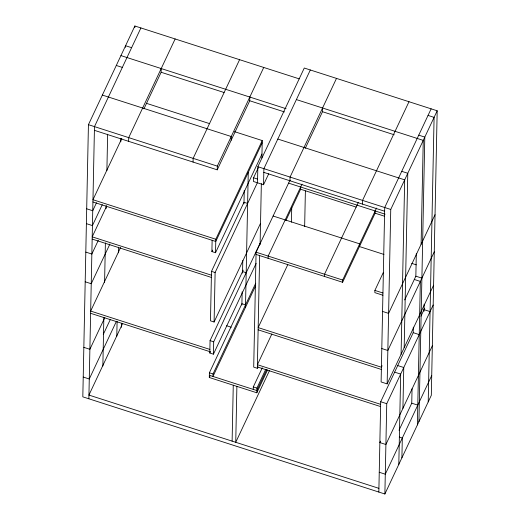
<?xml version="1.0" encoding="UTF-8"?>
<svg xmlns="http://www.w3.org/2000/svg" width="520" height="520" viewBox="0 0 520 520"><rect width="100%" height="100%" fill="white"/><g stroke="black" fill="none" stroke-linecap="round" stroke-linejoin="round"><path stroke-width="0.78" d="M299.221 78.865L134.869 26L88.433 124.677L82.817 396.844L384.878 494L431.314 395.324L437.184 110.786L304.278 68.035L257.842 166.712L257.511 182.793M88.862 398.788L94.478 126.62L140.907 27.944M102.856 366.022L103.857 317.272M104.578 282.464L105.398 242.899M106.099 208.631L106.165 205.472M106.886 170.625L107.64 134.225M116.785 336.414L117.098 321.373M118.508 252.863L118.625 247.195M120.796 141.83L120.867 138.593M125.548 47.352L125.58 45.734L131.619 47.677M121.413 327.34L121.492 323.382M128.635 141.343L128.707 137.631L175.143 38.955M134.836 27.619L134.869 26M143.936 108.817L161.135 72.267L161.213 68.555M193.069 162.065L193.147 158.353L239.583 59.683M267.488 370.13L256.828 392.788L209.3 377.5L209.397 372.801L241.904 303.726L245.525 304.896M256.126 263.439L213.434 354.172L209.807 353.009L210.061 340.632L243.243 270.12M247.618 203.45L243.997 202.28L211.49 271.356L210.47 320.84L214.097 322.01L260.526 223.333M261.957 154.05L215.527 252.727L211.9 251.563L212.134 240.305M255.723 283.231L213.025 373.965L212.972 376.441L255.671 285.708M213.434 354.172L213.688 341.803L260.124 243.126M214.097 322.01L215.118 272.519L257.471 182.514M215.527 252.727L215.806 239.245L262.236 140.569L234.422 131.625M94.4 130.332L217.237 169.839L217.315 166.127L263.744 67.451M231.166 140.238L231.244 136.526L102.362 95.076M232.115 441.129L233.266 385.209M236.893 386.373L235.736 442.293L269.445 370.663M241.878 304.967L242.144 291.85M242.535 273.111L242.794 260.481M243.964 203.905L244.244 190.405M245.479 307.365L248.261 172.4M217.237 169.839L249.737 100.77L249.815 97.058M258.317 167.681L253.558 177.788L253.481 181.5L263.549 184.737L268.71 173.771M253.247 389.396L253.299 386.919L262.288 367.816M289.939 180.239L256.081 252.194L253.708 367.126L257.335 368.29L258.024 366.821M256.828 392.788L256.925 388.089L265.57 369.714M257.335 368.29L259.656 255.587M260.091 244.673L261.352 183.58M261.878 158.008L262.236 140.569M263.549 184.737L263.887 168.656L310.317 69.979M268.119 258.31L268.164 256.081L302.022 184.119M289.985 180.785L290.062 177.073L336.499 78.397M291.428 222.19L291.726 207.597M285.831 220.669L300.619 189.234L300.664 187.011M304.649 226.642L305.389 190.97M305.292 148.258L322.491 111.716L322.562 108.004M324.5 276.445L324.545 274.216L358.41 202.261M256.035 254.423L342.622 282.276L342.667 280.046L376.532 208.084M359.651 246.097L359.697 243.867L273.104 216.014M362.479 204.1L362.557 200.389L408.993 101.719M342.622 282.276L375.128 213.2L375.174 210.977M383.403 272.317L374.887 290.413L374.842 292.637L382.896 295.23M378.84 492.057L380.699 401.746L413.205 332.677L413.316 327.132M384.878 494L386.744 403.689L433.173 305.012M431.138 108.843L384.709 207.513L381.108 381.953L387.153 383.897L390.748 209.456L437.184 110.786M398.808 464.399L400.673 374.088L394.628 372.144M401.082 354.289L404.677 179.855L277.817 139.048M401.901 457.821L402.311 438.022L399.288 437.053M402.922 408.337L403.767 367.51L397.728 365.567M404.176 347.711L407.778 173.277L401.732 171.333M399.022 430.235L411.749 403.188L412.048 388.746M404.671 299.942L415.851 276.185L416.312 253.597M417.378 424.925L420.342 281.418L414.303 279.474M421.109 244.303L423.254 140.387L296.387 99.58M418.932 421.635L424.801 137.098L418.756 135.155M424.001 311.252L424.151 304.109M428.214 401.901L434.09 117.364L428.044 115.421M121.856 138.333L92.97 199.732L215.806 239.245M96.48 202.8L92.742 210.743L86.697 208.8M102.284 204.653L92.43 225.589L86.392 223.645M106.645 206.147L92.203 236.847L211.412 275.19M98.299 240.325L91.845 254.046L85.806 252.103M109.922 244.023L91.234 283.731L85.189 281.794M120.595 247.488L90.669 311.077L209.885 349.421M104.832 317.531L89.882 349.303L83.837 347.36M103.272 334.451L110.409 319.293M116.448 321.236L89.265 378.996L83.226 377.052M122.642 323.447L88.933 395.076L378.911 488.345M262.19 142.792L215.761 241.469L92.917 201.962M211.9 251.563L212.596 250.094M209.807 353.009L210.503 351.54M209.3 377.5L209.989 376.038M287.749 264.732L258.173 327.594L381.413 367.231L382.103 365.768M271.85 334.009L257.406 364.702L380.647 404.346M266.903 369.252L256.874 390.559L209.346 375.278M435.038 214.702L388.603 313.378L382.564 311.435M434.272 251.817L387.842 350.493L381.797 348.55M387.153 383.897L433.582 285.22M420.94 316.225L424.723 308.185M380.536 441.129L379.86 442.572L385.899 444.516L432.334 345.839M431.717 375.531L385.288 474.207L379.243 472.264M322.491 111.716L394.212 134.784M120.939 55.601L286.065 108.713M161.135 72.267L224.042 92.502M249.737 100.77L284.447 111.93M116.291 65.468L122.337 67.412M146.354 103.291L209.703 123.669M257.842 166.712L390.748 209.456M263.809 172.367L384.631 211.224M288.581 183.125L385.144 214.181M300.619 189.234L356.232 207.123M375.128 213.2L384.332 216.164M88.433 124.677L217.315 166.127M253.558 177.788L257.589 179.082M359.294 246.506L383.942 254.436M411.671 263.354L416.293 264.836M415.851 276.185L421.889 278.128M256.081 252.194L342.667 280.046M374.887 290.413L382.941 293M424.041 309.647L430.079 311.591M242.567 271.564L246.194 272.727M413.205 332.677L419.244 334.613M211.49 271.356L215.118 272.519M92.157 239.077L211.367 277.42M258.128 329.817L381.368 369.454M226.616 325.748L231.257 327.243M411.749 403.188L417.788 405.132M210.061 340.632L213.688 341.803M380.699 401.746L386.744 403.689M90.623 313.3L209.833 351.644M257.361 366.932L380.601 406.569M209.397 372.801L213.025 373.965M253.299 386.919L256.925 388.089"/></g></svg>
